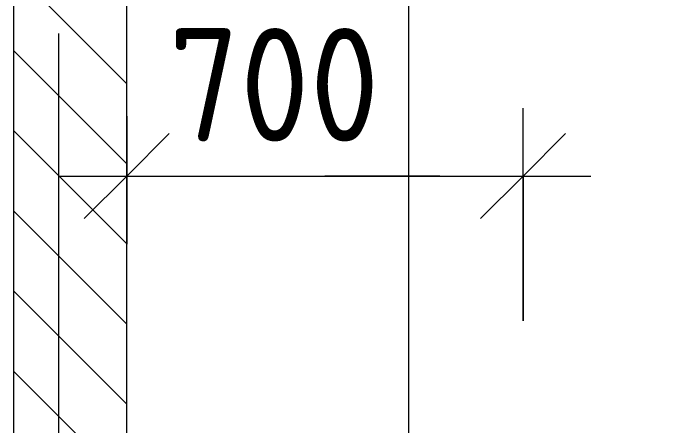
# Model space of a CAD drawing. Header units: millimetres. Extents: x 81037 to 284518, y -8553 to 29000.
# Drawn here: x 107130 to 108319, y 537 to 1264 of the extents above; entities that cross this region are included whole.
import ezdxf

# ---------------------------------------------------------------- set-up
doc = ezdxf.new("R2010")
doc.units = ezdxf.units.MM
doc.linetypes.add('Осевая', pattern=[3175, 634.9999999999999, -476.25, 1587.5, -476.25])
for name, color, linetype, lineweight in [('A-ANNO-DIMS', 7, 'Continuous', 9), ('A-ANNO-DIMS-100', 7, 'Continuous', 9), ('A-WALL-IDEN', 7, 'Continuous', 9), ('I-WALL', 7, 'Continuous', 9), ('Оси', 7, 'Continuous', 9), ('Оси-2', 7, 'Осевая', 9)]:
    doc.layers.add(name, color=color, linetype=linetype, lineweight=lineweight)
doc.styles.add('ISOCPEUR_1', font='isocpeur.ttf', dxfattribs={"width": 0.9, "height": 200})
doc.dimstyles.new('ISO-2_0_0_9К_Средний_округл2_1', dxfattribs={"dimscale": 304.8, "dimtxt": 199.196235162063, "dimasz": 0.4921259842519685, "dimexe": 0.3937007874015748, "dimexo": 0, "dimgap": 0, "dimtad": 1, "dimdec": 0, "dimrnd": 10, "dimzin": 0, "dimdsep": 46, "dimtxsty": 'ISOCPEUR_1', "dimblk1": 'OBLIQUE', "dimblk2": 'OBLIQUE', "dimsah": 1, "dimcen": 0.09, "dimdle": 0.3937007874015748, "dimazin": 0, "dimtfac": 1, "dimtdec": 4, "dimtix": 1, "dimtmove": 1, "dimatfit": 3, "dimfxl": 1, "dimtvp": 1, "dimtolj": 1, "dimtzin": 0, "dimarcsym": 2})

# ---------------------------------------------------------------- blocks, each defined once
blk = doc.blocks.new('DIMBLOCK29-План монтажа стен и перегородок 2 этажа в осях 23_33')
at = {"layer": 'A-ANNO-DIMS-100'}
for p, q in [((108029.9999999998, 722.0000053353224), (108029.9999999998, 1097.152105284944)), ((107330, 1083.218122462926), (107330, 857.1521052849439)), ((107330, 977.1521052849438), (107330, 1083.218122462926)), ((107210, 977.152105284944), (108149.9999999998, 977.152105284944)), ((107403.9173233979, 977.152105284944), (107883.1563095718, 977.152105284944)), ((107883.1563095718, 977.152105284944), (107680, 977.1521052849438)), ((108029.9999999998, 977.1521052849438), (108029.9999999998, 722.0000053353224))]:
    blk.add_line(p, q, dxfattribs=at)
at = {"layer": 'A-ANNO-DIMS-100', "lineweight": 20}
for p, q in [((107330, 977.152105284944), (107405, 1052.152105284944)), ((108029.9999999998, 977.152105284944), (108104.9999999998, 1052.152105284944)), ((107330, 977.152105284944), (107255, 902.1521052849441)), ((108029.9999999998, 977.152105284944), (107954.9999999998, 902.1521052849441))]:
    blk.add_line(p, q, dxfattribs=at)
at = {"layer": 'A-ANNO-DIMS-100', "color": 0, "insert": (107403.9173233979, 1238.443254565579), "char_height": 200, "width": 455.0867834087132, "attachment_point": 1, "line_spacing_factor": 1.149209049011902, "style": 'ISOCPEUR_1'}
blk.add_mtext('700', dxfattribs=at)
blk = doc.blocks.new('_Oblique')
at = {"color": 0, "linetype": 'ByBlock', "lineweight": -2}
blk.add_line((-0.5, -0.5), (0.5, 0.5), dxfattribs=at)
blk = doc.blocks.new('DIMBLOCK30-План монтажа стен и перегородок 2 этажа в осях 23_33')
at = {"layer": 'A-ANNO-DIMS-100'}
for p, q in [((108625.1378616738, 984.3193794405419), (108625.1378616738, 505.0803932666142)), ((108625.1378616738, 620.9999999980332), (108625.1378616738, 30.00000533523472)), ((108029.9999999998, 500.9999999980352), (108745.1378616738, 500.9999999980328)), ((108625.1378616738, 500.9999999980332), (108029.9999999998, 500.9999999980351)), ((108625.1378616738, 505.0803932666142), (108625.1378616738, 325.5000026666339)), ((108030.0000000007, 150.0000053352366), (108745.1378616738, 150.0000053352343)), ((108625.1378616738, 150.0000053352347), (108030.0000000007, 150.0000053352366))]:
    blk.add_line(p, q, dxfattribs=at)
at = {"layer": 'A-ANNO-DIMS-100', "lineweight": 20}
for p, q in [((108625.1378616738, 500.9999999980332), (108550.1378616738, 575.9999999980332)), ((108625.1378616738, 500.9999999980332), (108700.1378616738, 425.9999999980331)), ((108625.1378616738, 150.0000053352347), (108550.1378616738, 225.0000053352347)), ((108625.1378616738, 150.0000053352347), (108700.1378616738, 75.00000533523463))]:
    blk.add_line(p, q, dxfattribs=at)
at = {"layer": 'A-ANNO-DIMS-100', "color": 0, "insert": (108363.8467123931, 605.0803932666142), "char_height": 200, "width": 455.0867834087132, "attachment_point": 1, "rotation": 90, "line_spacing_factor": 1.149209049011902, "style": 'ISOCPEUR_1'}
blk.add_mtext('350', dxfattribs=at)

msp = doc.modelspace()

# ---------------------------------------------------------------- hatches: boundary and pattern name
at = {"layer": 'I-WALL'}
h = msp.add_hatch(dxfattribs=at)
h.set_pattern_fill('FP_4', color=256, style=0, pattern_type=2)
h.set_pattern_definition([(135, (0, 0), (-70.71067811865476, -70.71067811865474), [])])
h.paths.add_polyline_path([(107130.0000000001, 150.0000001701883), (107330.0000000001, 150.0000001701883), (107330.0000000001, 2400.000005334888), (107130.0000000001, 2400.000005334888), (107130.0000000001, 395.6294505011952)])

# ---------------------------------------------------------------- linework, layer by layer
at = {"layer": 'A-WALL-IDEN'}
msp.add_line((107828.0654577074, 466.4361796968865), (107828.0654577074, 1899.144571463889), dxfattribs=at)
at = {"layer": 'I-WALL'}
for p, q in [((107130.0000000001, 10400.00000533558), (107130, 150.0000001701883)), ((107330, 150.0000001701883), (107330, 2400.000005334887))]:
    msp.add_line(p, q, dxfattribs=at)
at = {"layer": 'Оси'}
msp.add_line((107209.9999656428, -1906.258590699945), (107209.9999656428, 593.7414093000549), dxfattribs=at)
at = {"layer": 'Оси-2'}
msp.add_line((107209.9999656428, 593.7414093000549), (107209.9999656429, 19528.28679979728), dxfattribs=at)

# ---------------------------------------------------------------- dimensions: what is measured, and where the dimension line sits
at = {"layer": 'A-ANNO-DIMS'}
dim = msp.add_linear_dim(base=(108029.9999999998, 977.1521052849438), p1=(107330, 1083.218122462926), p2=(108029.9999999998, 722.0000053353224), dimstyle='ISO-2_0_0_9К_Средний_округл2_1', override={"dimpost": '<>', "dimfxl": 787.7045944647815}, dxfattribs=at)
dim.commit()
dim.dimension.update_dxf_attribs({"geometry": 'DIMBLOCK29-План монтажа стен и перегородок 2 этажа в осях 23_33', "text_midpoint": (107631.4607151023, 1105.109921232245), "dimtype": 160})
dim = msp.add_linear_dim(base=(108625.1378616738, 150.0000053352367), p1=(108029.9999999998, 500.9999999980351), p2=(108030.0000000007, 150.0000053352366), angle=89.99999999999991, dimstyle='ISO-2_0_0_9К_Средний_округл2_1', override={"dimpost": '<>', "dimfxl": 350.9999946627985}, dxfattribs=at)
dim.commit()
dim.dimension.update_dxf_attribs({"geometry": 'DIMBLOCK30-План монтажа стен и перегородок 2 этажа в осях 23_33', "text_midpoint": (108497.1800457265, 832.6237849709709), "dimtype": 160, "text_rotation": 89.99999999999991})

doc.saveas('drawing.dxf')
